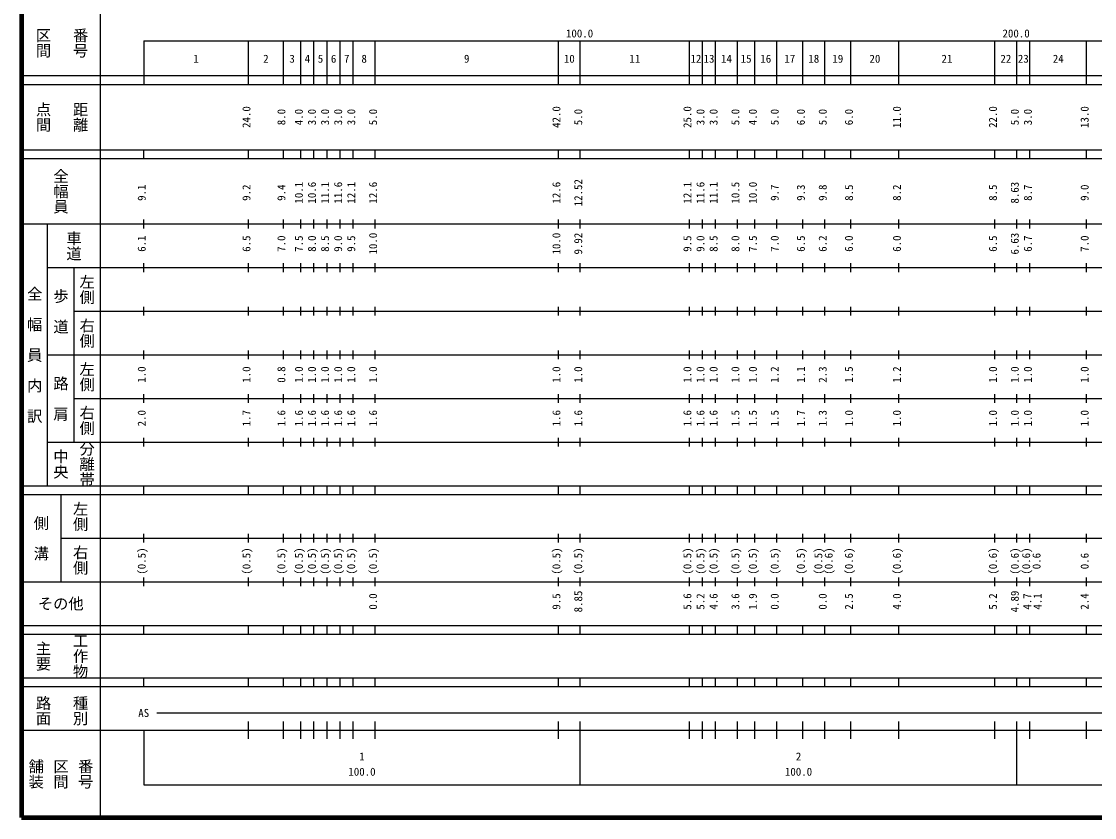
# Model space of a CAD drawing. Units: millimetres on the paper, enlarged 1000 times. Extents: x 40000 to 680000, y 20000 to 380000.
# Drawn here: x 40000 to 285812, y 20000 to 202409 of the extents above; entities that cross this region are included whole.
import ezdxf
from ezdxf.enums import TextEntityAlignment as Align

# ---------------------------------------------------------------- set-up
doc = ezdxf.new("R2010")
doc.units = ezdxf.units.MM
doc.header["$LTSCALE"] = 1000
doc.layers.add('M-TTL', color=2, linetype='Continuous', lineweight=140)
doc.layers.add('M-TTL-BAND', color=7, linetype='Continuous', lineweight=25)
doc.styles.add('@ＭＳ ゴシック', font='')
doc.styles.add('ＭＳ ゴシック', font='')
doc.styles.get('@ＭＳ ゴシック').set_extended_font_data('@MS Gothic')
doc.styles.get('ＭＳ ゴシック').set_extended_font_data('MS Gothic')

msp = doc.modelspace()

# ---------------------------------------------------------------- linework, layer by layer
at = {"layer": 'M-TTL'}
for p, q in [((40000, 380000), (40000, 20000)), ((40000, 20000), (680000, 20000))]:
    msp.add_line(p, q, dxfattribs=at)
at = {"layer": 'M-TTL-BAND'}
for p, q in [((58000, 370000), (58000, 20000)), ((68000, 198000), (579000, 198000)), ((68000, 198000), (68000, 188000)), ((92000, 188000), (92000, 198000)), ((100000, 188000), (100000, 198000)), ((104000, 188000), (104000, 198000)), ((107000, 188000), (107000, 198000)), ((110000, 188000), (110000, 198000)), ((113000, 188000), (113000, 198000)), ((116000, 188000), (116000, 198000)), ((121000, 188000), (121000, 198000)), ((163000, 188000), (163000, 198000)), ((168000, 188000), (168000, 198000)), ((193000, 188000), (193000, 198000)), ((196000, 188000), (196000, 198000)), ((199000, 188000), (199000, 198000)), ((204000, 188000), (204000, 198000)), ((208000, 188000), (208000, 198000)), ((213000, 188000), (213000, 198000)), ((219000, 188000), (219000, 198000)), ((224000, 188000), (224000, 198000)), ((230000, 188000), (230000, 198000)), ((241000, 188000), (241000, 198000)), ((263000, 188000), (263000, 198000)), ((268000, 188000), (268000, 198000)), ((271000, 188000), (271000, 198000)), ((284000, 188000), (284000, 198000)), ((40000, 190000), (579000, 190000)), ((40000, 188000), (579000, 188000)), ((40000, 173000), (579000, 173000)), ((68000, 171000), (68000, 173000)), ((92000, 171000), (92000, 173000)), ((100000, 171000), (100000, 173000)), ((104000, 171000), (104000, 173000)), ((107000, 171000), (107000, 173000)), ((110000, 171000), (110000, 173000)), ((113000, 171000), (113000, 173000)), ((116000, 171000), (116000, 173000)), ((121000, 171000), (121000, 173000)), ((163000, 171000), (163000, 173000)), ((168000, 171000), (168000, 173000)), ((193000, 171000), (193000, 173000)), ((196000, 171000), (196000, 173000)), ((199000, 171000), (199000, 173000)), ((204000, 171000), (204000, 173000)), ((208000, 171000), (208000, 173000)), ((213000, 171000), (213000, 173000)), ((219000, 171000), (219000, 173000)), ((224000, 171000), (224000, 173000)), ((230000, 171000), (230000, 173000)), ((241000, 171000), (241000, 173000)), ((263000, 171000), (263000, 173000)), ((268000, 171000), (268000, 173000)), ((271000, 171000), (271000, 173000)), ((284000, 171000), (284000, 173000)), ((40000, 171000), (579000, 171000)), ((40000, 156000), (579000, 156000)), ((46000, 96000), (46000, 156000)), ((68000, 155000), (68000, 157000)), ((92000, 155000), (92000, 157000)), ((100000, 155000), (100000, 157000)), ((104000, 155000), (104000, 157000)), ((107000, 155000), (107000, 157000)), ((110000, 155000), (110000, 157000)), ((113000, 155000), (113000, 157000)), ((116000, 155000), (116000, 157000)), ((121000, 155000), (121000, 157000)), ((163000, 155000), (163000, 157000)), ((168000, 155000), (168000, 157000)), ((193000, 155000), (193000, 157000)), ((196000, 155000), (196000, 157000)), ((199000, 155000), (199000, 157000)), ((204000, 155000), (204000, 157000)), ((208000, 155000), (208000, 157000)), ((213000, 155000), (213000, 157000)), ((219000, 155000), (219000, 157000)), ((224000, 155000), (224000, 157000)), ((230000, 155000), (230000, 157000)), ((241000, 155000), (241000, 157000)), ((263000, 155000), (263000, 157000)), ((268000, 155000), (268000, 157000)), ((271000, 155000), (271000, 157000)), ((284000, 155000), (284000, 157000)), ((46000, 146000), (579000, 146000)), ((52000, 146000), (52000, 106000)), ((68000, 145000), (68000, 147000)), ((92000, 145000), (92000, 147000)), ((100000, 145000), (100000, 147000)), ((104000, 145000), (104000, 147000)), ((107000, 145000), (107000, 147000)), ((110000, 145000), (110000, 147000)), ((113000, 145000), (113000, 147000)), ((116000, 145000), (116000, 147000)), ((121000, 145000), (121000, 147000)), ((163000, 145000), (163000, 147000)), ((168000, 145000), (168000, 147000)), ((193000, 145000), (193000, 147000)), ((196000, 145000), (196000, 147000)), ((199000, 145000), (199000, 147000)), ((204000, 145000), (204000, 147000)), ((208000, 145000), (208000, 147000)), ((213000, 145000), (213000, 147000)), ((219000, 145000), (219000, 147000)), ((224000, 145000), (224000, 147000)), ((230000, 145000), (230000, 147000)), ((241000, 145000), (241000, 147000)), ((263000, 145000), (263000, 147000)), ((268000, 145000), (268000, 147000)), ((271000, 145000), (271000, 147000)), ((284000, 145000), (284000, 147000)), ((52000, 136000), (579000, 136000)), ((68000, 135000), (68000, 137000)), ((92000, 135000), (92000, 137000)), ((100000, 135000), (100000, 137000)), ((104000, 135000), (104000, 137000)), ((107000, 135000), (107000, 137000)), ((110000, 135000), (110000, 137000)), ((113000, 135000), (113000, 137000)), ((116000, 135000), (116000, 137000)), ((121000, 135000), (121000, 137000)), ((163000, 135000), (163000, 137000)), ((168000, 135000), (168000, 137000)), ((193000, 135000), (193000, 137000)), ((196000, 135000), (196000, 137000)), ((199000, 135000), (199000, 137000)), ((204000, 135000), (204000, 137000)), ((208000, 135000), (208000, 137000)), ((213000, 135000), (213000, 137000)), ((219000, 135000), (219000, 137000)), ((224000, 135000), (224000, 137000)), ((230000, 135000), (230000, 137000)), ((241000, 135000), (241000, 137000)), ((263000, 135000), (263000, 137000)), ((268000, 135000), (268000, 137000)), ((271000, 135000), (271000, 137000)), ((284000, 135000), (284000, 137000)), ((46000, 126000), (579000, 126000)), ((68000, 125000), (68000, 127000)), ((92000, 125000), (92000, 127000)), ((100000, 125000), (100000, 127000)), ((104000, 125000), (104000, 127000)), ((107000, 125000), (107000, 127000)), ((110000, 125000), (110000, 127000)), ((113000, 125000), (113000, 127000)), ((116000, 125000), (116000, 127000)), ((121000, 125000), (121000, 127000)), ((163000, 125000), (163000, 127000)), ((168000, 125000), (168000, 127000)), ((193000, 125000), (193000, 127000)), ((196000, 125000), (196000, 127000)), ((199000, 125000), (199000, 127000)), ((204000, 125000), (204000, 127000)), ((208000, 125000), (208000, 127000)), ((213000, 125000), (213000, 127000)), ((219000, 125000), (219000, 127000)), ((224000, 125000), (224000, 127000)), ((230000, 125000), (230000, 127000)), ((241000, 125000), (241000, 127000)), ((263000, 125000), (263000, 127000)), ((268000, 125000), (268000, 127000)), ((271000, 125000), (271000, 127000)), ((284000, 125000), (284000, 127000)), ((52000, 116000), (579000, 116000)), ((68000, 115000), (68000, 117000)), ((92000, 115000), (92000, 117000)), ((100000, 115000), (100000, 117000)), ((104000, 115000), (104000, 117000)), ((107000, 115000), (107000, 117000)), ((110000, 115000), (110000, 117000)), ((113000, 115000), (113000, 117000)), ((116000, 115000), (116000, 117000)), ((121000, 115000), (121000, 117000)), ((163000, 115000), (163000, 117000)), ((168000, 115000), (168000, 117000)), ((193000, 115000), (193000, 117000)), ((196000, 115000), (196000, 117000)), ((199000, 115000), (199000, 117000)), ((204000, 115000), (204000, 117000)), ((208000, 115000), (208000, 117000)), ((213000, 115000), (213000, 117000)), ((219000, 115000), (219000, 117000)), ((224000, 115000), (224000, 117000)), ((230000, 115000), (230000, 117000)), ((241000, 115000), (241000, 117000)), ((263000, 115000), (263000, 117000)), ((268000, 115000), (268000, 117000)), ((271000, 115000), (271000, 117000)), ((284000, 115000), (284000, 117000)), ((46000, 106000), (579000, 106000)), ((68000, 105000), (68000, 107000)), ((92000, 105000), (92000, 107000)), ((100000, 105000), (100000, 107000)), ((104000, 105000), (104000, 107000)), ((107000, 105000), (107000, 107000)), ((110000, 105000), (110000, 107000)), ((113000, 105000), (113000, 107000)), ((116000, 105000), (116000, 107000)), ((121000, 105000), (121000, 107000)), ((163000, 105000), (163000, 107000)), ((168000, 105000), (168000, 107000)), ((193000, 105000), (193000, 107000)), ((196000, 105000), (196000, 107000)), ((199000, 105000), (199000, 107000)), ((204000, 105000), (204000, 107000)), ((208000, 105000), (208000, 107000)), ((213000, 105000), (213000, 107000)), ((219000, 105000), (219000, 107000)), ((224000, 105000), (224000, 107000)), ((230000, 105000), (230000, 107000)), ((241000, 105000), (241000, 107000)), ((263000, 105000), (263000, 107000)), ((268000, 105000), (268000, 107000)), ((271000, 105000), (271000, 107000)), ((284000, 105000), (284000, 107000)), ((40000, 96000), (579000, 96000)), ((68000, 94000), (68000, 96000)), ((92000, 94000), (92000, 96000)), ((100000, 94000), (100000, 96000)), ((104000, 94000), (104000, 96000)), ((107000, 94000), (107000, 96000)), ((110000, 94000), (110000, 96000)), ((113000, 94000), (113000, 96000)), ((116000, 94000), (116000, 96000)), ((121000, 94000), (121000, 96000)), ((163000, 94000), (163000, 96000)), ((168000, 94000), (168000, 96000)), ((193000, 94000), (193000, 96000)), ((196000, 94000), (196000, 96000)), ((199000, 94000), (199000, 96000)), ((204000, 94000), (204000, 96000)), ((208000, 94000), (208000, 96000)), ((213000, 94000), (213000, 96000)), ((219000, 94000), (219000, 96000)), ((224000, 94000), (224000, 96000)), ((230000, 94000), (230000, 96000)), ((241000, 94000), (241000, 96000)), ((263000, 94000), (263000, 96000)), ((268000, 94000), (268000, 96000)), ((271000, 94000), (271000, 96000)), ((284000, 94000), (284000, 96000)), ((40000, 94000), (579000, 94000)), ((49000, 94000), (49000, 74000)), ((49000, 84000), (579000, 84000)), ((68000, 83000), (68000, 85000)), ((92000, 83000), (92000, 85000)), ((100000, 83000), (100000, 85000)), ((104000, 83000), (104000, 85000)), ((107000, 83000), (107000, 85000)), ((110000, 83000), (110000, 85000)), ((113000, 83000), (113000, 85000)), ((116000, 83000), (116000, 85000)), ((121000, 83000), (121000, 85000)), ((163000, 83000), (163000, 85000)), ((168000, 83000), (168000, 85000)), ((193000, 83000), (193000, 85000)), ((196000, 83000), (196000, 85000)), ((199000, 83000), (199000, 85000)), ((204000, 83000), (204000, 85000)), ((208000, 83000), (208000, 85000)), ((213000, 83000), (213000, 85000)), ((219000, 83000), (219000, 85000)), ((224000, 83000), (224000, 85000)), ((230000, 83000), (230000, 85000)), ((241000, 83000), (241000, 85000)), ((263000, 83000), (263000, 85000)), ((268000, 83000), (268000, 85000)), ((271000, 83000), (271000, 85000)), ((284000, 83000), (284000, 85000)), ((40000, 74000), (579000, 74000)), ((68000, 73000), (68000, 75000)), ((92000, 73000), (92000, 75000)), ((100000, 73000), (100000, 75000)), ((104000, 73000), (104000, 75000)), ((107000, 73000), (107000, 75000)), ((110000, 73000), (110000, 75000)), ((113000, 73000), (113000, 75000)), ((116000, 73000), (116000, 75000)), ((121000, 73000), (121000, 75000)), ((163000, 73000), (163000, 75000)), ((168000, 73000), (168000, 75000)), ((193000, 73000), (193000, 75000)), ((196000, 73000), (196000, 75000)), ((199000, 73000), (199000, 75000)), ((204000, 73000), (204000, 75000)), ((208000, 73000), (208000, 75000)), ((213000, 73000), (213000, 75000)), ((219000, 73000), (219000, 75000)), ((224000, 73000), (224000, 75000)), ((230000, 73000), (230000, 75000)), ((241000, 73000), (241000, 75000)), ((263000, 73000), (263000, 75000)), ((268000, 73000), (268000, 75000)), ((271000, 73000), (271000, 75000)), ((284000, 73000), (284000, 75000)), ((40000, 64000), (579000, 64000)), ((68000, 62000), (68000, 64000)), ((92000, 62000), (92000, 64000)), ((100000, 62000), (100000, 64000)), ((104000, 62000), (104000, 64000)), ((107000, 62000), (107000, 64000)), ((110000, 62000), (110000, 64000)), ((113000, 62000), (113000, 64000)), ((116000, 62000), (116000, 64000)), ((121000, 62000), (121000, 64000)), ((163000, 62000), (163000, 64000)), ((168000, 62000), (168000, 64000)), ((193000, 62000), (193000, 64000)), ((196000, 62000), (196000, 64000)), ((199000, 62000), (199000, 64000)), ((204000, 62000), (204000, 64000)), ((208000, 62000), (208000, 64000)), ((213000, 62000), (213000, 64000)), ((219000, 62000), (219000, 64000)), ((224000, 62000), (224000, 64000)), ((230000, 62000), (230000, 64000)), ((241000, 62000), (241000, 64000)), ((263000, 62000), (263000, 64000)), ((268000, 62000), (268000, 64000)), ((271000, 62000), (271000, 64000)), ((284000, 62000), (284000, 64000)), ((40000, 62000), (579000, 62000)), ((40000, 52000), (579000, 52000)), ((68000, 50000), (68000, 52000)), ((92000, 50000), (92000, 52000)), ((100000, 50000), (100000, 52000)), ((104000, 50000), (104000, 52000)), ((107000, 50000), (107000, 52000)), ((110000, 50000), (110000, 52000)), ((113000, 50000), (113000, 52000)), ((116000, 50000), (116000, 52000)), ((121000, 50000), (121000, 52000)), ((163000, 50000), (163000, 52000)), ((168000, 50000), (168000, 52000)), ((193000, 50000), (193000, 52000)), ((196000, 50000), (196000, 52000)), ((199000, 50000), (199000, 52000)), ((204000, 50000), (204000, 52000)), ((208000, 50000), (208000, 52000)), ((213000, 50000), (213000, 52000)), ((219000, 50000), (219000, 52000)), ((224000, 50000), (224000, 52000)), ((230000, 50000), (230000, 52000)), ((241000, 50000), (241000, 52000)), ((263000, 50000), (263000, 52000)), ((268000, 50000), (268000, 52000)), ((271000, 50000), (271000, 52000)), ((284000, 50000), (284000, 52000)), ((40000, 50000), (579000, 50000)), ((71000, 44000), (495000, 44000)), ((92000, 38000), (92000, 42000)), ((100000, 38000), (100000, 42000)), ((104000, 38000), (104000, 42000)), ((107000, 38000), (107000, 42000)), ((110000, 38000), (110000, 42000)), ((113000, 38000), (113000, 42000)), ((116000, 38000), (116000, 42000)), ((121000, 38000), (121000, 42000)), ((163000, 38000), (163000, 42000)), ((168000, 27500), (168000, 42000)), ((193000, 38000), (193000, 42000)), ((196000, 38000), (196000, 42000)), ((199000, 38000), (199000, 42000)), ((204000, 38000), (204000, 42000)), ((208000, 38000), (208000, 42000)), ((213000, 38000), (213000, 42000)), ((219000, 38000), (219000, 42000)), ((224000, 38000), (224000, 42000)), ((230000, 38000), (230000, 42000)), ((241000, 38000), (241000, 42000)), ((263000, 38000), (263000, 42000)), ((268000, 27500), (268000, 42000)), ((271000, 38000), (271000, 42000)), ((284000, 38000), (284000, 42000)), ((40000, 40000), (579000, 40000)), ((68000, 40000), (68000, 27500)), ((68000, 27500), (579000, 27500))]:
    msp.add_line(p, q, dxfattribs=at)

# ---------------------------------------------------------------- texts
at = {"layer": 'M-TTL-BAND', "style": '@ＭＳ ゴシック'}
for s, p in [('区間', (45000, 197500)), ('番号', (53500, 197500)), ('点間', (45000, 180500)), ('距離', (53500, 180500)), ('全幅員', (49000, 163500)), ('車道', (52000, 151000)), ('左側', (55000, 141000)), ('全\u3000幅\u3000員\u3000内\u3000訳', (43000, 126000)), ('歩\u3000道', (49000, 136000)), ('右側', (55000, 131000)), ('左側', (55000, 121000)), ('路\u3000肩', (49000, 116000)), ('右側', (55000, 111000)), ('分離帯', (55000, 101000)), ('中央', (49000, 101000)), ('左側', (53500, 89000)), ('側\u3000溝', (44500, 84000)), ('右側', (53500, 79000)), ('工作物', (53500, 57000)), ('主要', (45000, 57000)), ('路面', (45000, 44500)), ('種別', (53500, 44500)), ('舗装', (43333, 30000)), ('区間', (49000, 30000)), ('番号', (54667, 30000))]:
    msp.add_text(s, height=2566, rotation=270, dxfattribs=at).set_placement(p, align=Align.MIDDLE_CENTER)
at = {"layer": 'M-TTL-BAND', "style": 'ＭＳ ゴシック'}
for s, p in [('100.0', (167844, 198195)), ('200.0', (267844, 198195)), ('1', (80000, 192405)), ('2', (96000, 192405)), ('3', (102000, 192405)), ('4', (105500, 192405)), ('5', (108500, 192405)), ('6', (111500, 192405)), ('7', (114500, 192405)), ('8', (118500, 192405)), ('9', (142000, 192405)), ('10', (165500, 192405)), ('11', (180500, 192405)), ('12', (194500, 192405)), ('13', (197500, 192405)), ('14', (201500, 192405)), ('15', (206000, 192405)), ('16', (210500, 192405)), ('17', (216000, 192405)), ('18', (221500, 192405)), ('19', (227000, 192405)), ('20', (235500, 192405)), ('21', (252000, 192405)), ('22', (265500, 192405)), ('23', (269500, 192405)), ('24', (277500, 192405)), ('AS', (68000, 42500)), ('1', (118000, 32523)), ('2', (218000, 32523)), ('100.0', (118000, 29033)), ('100.0', (218000, 29033))]:
    msp.add_text(s, height=1833, dxfattribs=at).set_placement(p, align=Align.BOTTOM_CENTER)
for s, p in [('24.0', (93000, 180500)), ('8.0', (101000, 180500)), ('4.0', (105000, 180500)), ('3.0', (108000, 180500)), ('3.0', (111000, 180500)), ('3.0', (114000, 180500)), ('3.0', (117000, 180500)), ('5.0', (122000, 180500)), ('42.0', (164000, 180500)), ('5.0', (169000, 180500)), ('25.0', (194000, 180500)), ('3.0', (197000, 180500)), ('3.0', (200000, 180500)), ('5.0', (205000, 180500)), ('4.0', (209000, 180500)), ('5.0', (214000, 180500)), ('6.0', (220000, 180500)), ('5.0', (225000, 180500)), ('6.0', (231000, 180500)), ('11.0', (242000, 180500)), ('22.0', (264000, 180500)), ('5.0', (269000, 180500)), ('3.0', (272000, 180500)), ('13.0', (285000, 180500)), ('9.1', (69000, 163174)), ('9.2', (93000, 163174)), ('9.4', (101000, 163174)), ('10.1', (105000, 163174)), ('10.6', (108000, 163174)), ('11.1', (111000, 163174)), ('11.6', (114000, 163174)), ('12.1', (117000, 163174)), ('12.6', (122000, 163174)), ('12.6', (164000, 163174)), ('12.52', (169000, 163174)), ('12.1', (194000, 163174)), ('11.6', (197000, 163174)), ('11.1', (200000, 163174)), ('10.5', (205000, 163174)), ('10.0', (209000, 163174)), ('9.7', (214000, 163174)), ('9.3', (220000, 163174)), ('9.8', (225000, 163174)), ('8.5', (231032, 163174)), ('8.2', (242000, 163174)), ('8.5', (264000, 163174)), ('8.63', (269000, 163174)), ('8.7', (272000, 163174)), ('9.0', (285000, 163174)), ('6.1', (69000, 151500)), ('6.5', (93000, 151500)), ('7.0', (101000, 151500)), ('7.5', (105000, 151500)), ('8.0', (108000, 151500)), ('8.5', (111000, 151500)), ('9.0', (114000, 151500)), ('9.5', (117000, 151500)), ('10.0', (122000, 151500)), ('10.0', (164000, 151500)), ('9.92', (169000, 151500)), ('9.5', (194000, 151500)), ('9.0', (197000, 151500)), ('8.5', (200000, 151500)), ('8.0', (205000, 151500)), ('7.5', (209000, 151500)), ('7.0', (214000, 151500)), ('6.5', (220000, 151500)), ('6.2', (225000, 151500)), ('6.0', (231000, 151500)), ('6.0', (242000, 151500)), ('6.5', (264000, 151500)), ('6.63', (269000, 151500)), ('6.7', (272000, 151500)), ('7.0', (285000, 151500)), ('1.0', (69000, 121500)), ('1.0', (93000, 121500)), ('0.8', (101000, 121500)), ('1.0', (105000, 121500)), ('1.0', (108000, 121500)), ('1.0', (111000, 121500)), ('1.0', (114000, 121500)), ('1.0', (117000, 121500)), ('1.0', (122000, 121500)), ('1.0', (164000, 121500)), ('1.0', (169000, 121500)), ('1.0', (194000, 121500)), ('1.0', (197000, 121500)), ('1.0', (200000, 121500)), ('1.0', (205000, 121500)), ('1.0', (209000, 121500)), ('1.2', (214000, 121500)), ('1.1', (220000, 121500)), ('2.3', (225000, 121500)), ('1.5', (231000, 121500)), ('1.2', (242000, 121500)), ('1.0', (264000, 121500)), ('1.0', (269000, 121500)), ('1.0', (272000, 121500)), ('1.0', (285000, 121500)), ('2.0', (69000, 111500)), ('1.7', (93000, 111500)), ('1.6', (101000, 111500)), ('1.6', (105000, 111500)), ('1.6', (108000, 111500)), ('1.6', (111000, 111500)), ('1.6', (114000, 111500)), ('1.6', (117000, 111500)), ('1.6', (122000, 111500)), ('1.6', (164000, 111500)), ('1.6', (169000, 111500)), ('1.6', (194000, 111500)), ('1.6', (197000, 111500)), ('1.6', (200000, 111500)), ('1.5', (205000, 111500)), ('1.5', (209000, 111500)), ('1.5', (214000, 111500)), ('1.7', (220000, 111500)), ('1.3', (225000, 111500)), ('1.0', (231032, 111500)), ('1.0', (242000, 111500)), ('1.0', (264000, 111500)), ('1.0', (269000, 111500)), ('1.0', (272000, 111500)), ('1.0', (285000, 111500)), ('(0.5)', (69000, 78764)), ('(0.5)', (93000, 78764)), ('(0.5)', (101000, 78764)), ('(0.5)', (105000, 78764)), ('(0.5)', (108000, 78764)), ('(0.5)', (111000, 78764)), ('(0.5)', (114000, 78764)), ('(0.5)', (117000, 78764)), ('(0.5)', (122000, 78764)), ('(0.5)', (164000, 78764)), ('(0.5)', (169000, 78764)), ('(0.5)', (194000, 78764)), ('(0.5)', (197000, 78764)), ('(0.5)', (200000, 78764)), ('(0.5)', (205000, 78764)), ('(0.5)', (209000, 78764)), ('(0.5)', (214000, 78764)), ('(0.5)', (220000, 78764)), ('(0.5)', (224000, 78764)), ('(0.6)', (226370, 78764)), ('(0.6)', (231000, 78764)), ('(0.6)', (242000, 78764)), ('(0.6)', (264000, 78764)), ('(0.6)', (269000, 78764)), ('(0.6)', (271608, 78764)), ('0.6', (273978, 78764)), ('0.6', (285000, 78764)), ('8.85', (169000, 69500)), ('4.89', (269000, 69500)), ('0.0', (122000, 69500)), ('9.5', (164000, 69500)), ('5.6', (194000, 69500)), ('5.2', (197000, 69500)), ('4.6', (200000, 69500)), ('3.6', (205000, 69500)), ('1.9', (209000, 69500)), ('0.0', (214000, 69500)), ('0.0', (225000, 69500)), ('2.5', (231000, 69500)), ('4.0', (242000, 69500)), ('5.2', (264000, 69500)), ('4.7', (271856, 69500)), ('4.1', (274226, 69500)), ('2.4', (285000, 69500))]:
    msp.add_text(s, height=1833, rotation=90, dxfattribs=at).set_placement(p, align=Align.BOTTOM_CENTER)
msp.add_text('その他', height=2566, dxfattribs=at).set_placement((49000, 69000), align=Align.MIDDLE_CENTER)

doc.saveas('drawing.dxf')
